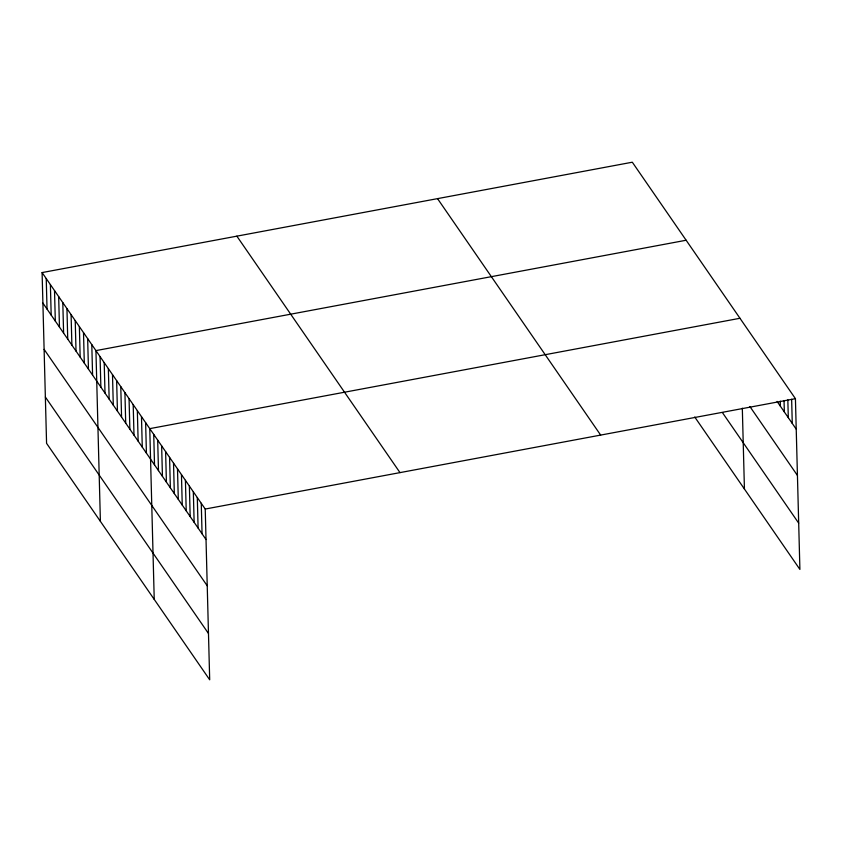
<?xml version="1.0" encoding="UTF-8"?>
<svg xmlns="http://www.w3.org/2000/svg" width="842" height="842" viewBox="0 0 842 842"><rect width="100%" height="100%" fill="white"/><g stroke="black" fill="none" stroke-linecap="round" stroke-linejoin="round"><path stroke-width="1.26" d="M42.1 272.576L205.227 509.042L209.69 679.789L46.573 443.334L42.1 272.576L632.31 162.211L795.427 398.666L799.9 569.424L694.745 417M686.135 240.244L95.935 350.609L100.398 521.366M739.971 318.276L149.76 428.641L154.233 599.388M205.227 509.042L795.427 398.666M777.082 401.413L796.227 429.167M749.896 406.539L797.437 475.446M722.52 412.727L798.69 523.135M437.535 198.638L600.662 435.093M236.865 236.16L399.992 472.615M42.9 303.078L206.027 539.533M44.11 349.356L207.237 585.811M45.363 397.045L208.479 633.5M791.638 399.276L792.269 423.421M787.838 399.887L788.301 417.674M784.039 400.497L784.344 411.938M780.25 401.108L780.376 406.191M742.318 408.17L744.433 489.023M201.259 503.295L202.059 533.786M197.302 497.548L198.102 528.05M193.334 491.812L194.134 522.303M189.376 486.066L190.176 516.556M185.419 480.329L186.219 510.82M181.451 474.583L182.251 505.074M177.494 468.836L178.293 499.338M173.526 463.1L174.326 493.591M169.568 457.353L170.368 487.844M165.611 451.607L166.411 482.108M161.643 445.871L162.443 476.362M157.686 440.124L158.485 470.625M153.728 434.388L154.518 464.879M145.624 422.642L146.424 453.133M141.477 416.632L142.277 447.134M137.341 410.633L138.141 441.134M133.194 404.634L133.994 435.125M129.058 398.634L129.857 429.125M124.921 392.625L125.711 423.126M120.774 386.625L121.574 417.116M116.638 380.626L117.438 411.117M112.491 374.616L113.291 405.118M108.355 368.617L109.155 399.108M104.208 362.618L105.008 393.109M100.072 356.619L100.872 387.11M91.789 344.61L92.588 375.1M87.652 338.61L88.452 369.101M83.505 332.601L84.305 363.102M79.369 326.601L80.169 357.092M75.222 320.602L76.022 351.093M71.086 314.592L71.886 345.094M66.95 308.593L67.739 339.094M62.803 302.594L63.603 333.085M58.666 296.594L59.466 327.085M54.519 290.585L55.319 321.086M50.383 284.585L51.183 315.076M46.236 278.586L47.036 309.077"/></g></svg>
